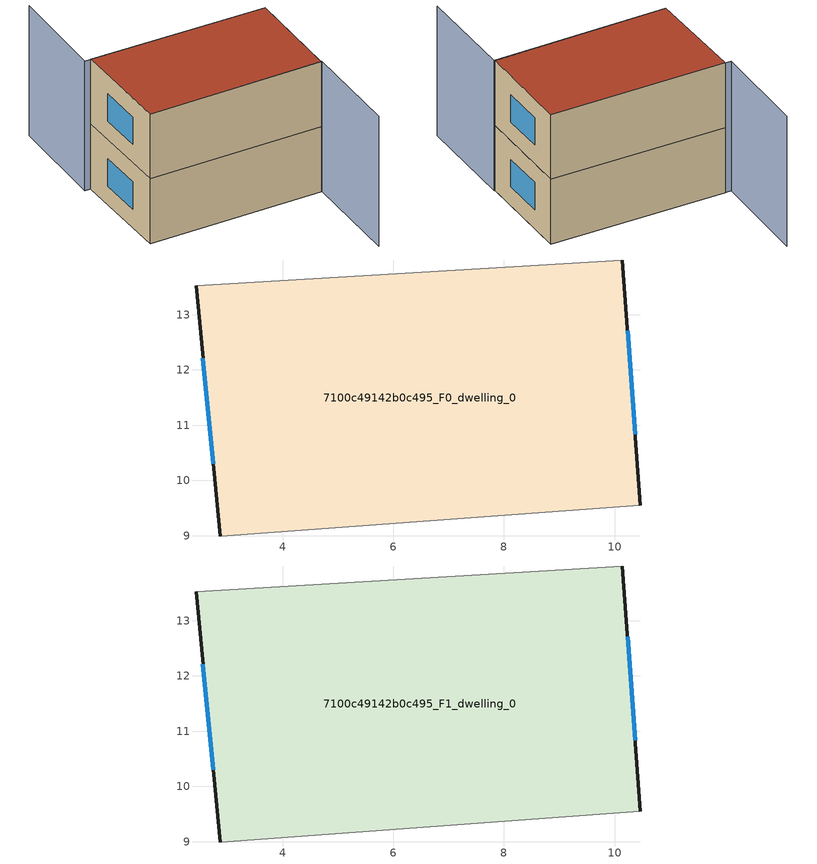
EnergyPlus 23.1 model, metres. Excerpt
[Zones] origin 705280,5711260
7100c49142b0c495_F0_dwelling_0
 floor ground (EU_floor_Construction): 10.14,13.99 10.47,9.55 2.86,9 2.43,13.52 z0
 wall outside (EU_wall_Construction): 2.43,13.52 2.86,9 / 10.47,9.55 10.14,13.99 z0:3
 wall adiabatic (EU_wall_Construction): 10.14,13.99 2.43,13.52 / 2.86,9 10.47,9.55 z0:3
 window (EU_Window_Construction): 2.55,12.21 2.74,10.3 / 10.37,10.83 10.24,12.71 z0.87:2.13
7100c49142b0c495_F1_dwelling_0
 floor to 7100c49142b0c495_F0_dwelling_0 (EU_floor_Construction): 10.14,13.99 10.47,9.55 2.86,9 2.43,13.52 z3
 wall outside (EU_wall_Construction): 2.43,13.52 2.86,9 / 10.47,9.55 10.14,13.99 z3:6
 wall adiabatic (EU_wall_Construction): 10.14,13.99 2.43,13.52 / 2.86,9 10.47,9.55 z3:6
 window (EU_Window_Construction): 2.55,12.21 2.74,10.3 / 10.37,10.83 10.24,12.71 z3.87:5.13
 roof outside (EU_roof_Construction): 10.47,9.55 10.14,13.99 2.43,13.52 2.86,9 z6
shading: 2.86,9 10.49,9.58 / 10.49,9.58 10.84,5.07 / 10.14,13.99 2.17,13.51 / 2.17,13.51 1.9,18 z0:6
[Building]
EU S2 Campaign: North Axis=0; Terrain=City; Solar Distribution=FullExterior
[Site:Location]
London: Latitude=51.5; Longitude=-0.5; Time Zone=0; Elevation=25
[SizingPeriod:WeatherFileDays]
AnnualSizingPeriod: Begin Month=1; Begin Day of Month=1; End Month=12; End Day of Month=31; Day of Week for Start Day=Monday; Use Weather File Daylight Saving Period=No; Use Weather File Rain and Snow Indicators=No
[MATERIAL]
EU_InternalMass_Material: Roughness=MediumRough; Thickness=0.1; Conductivity=1; Density=1800; Specific Heat=900; Thermal Absorptance=0.9; Solar Absorptance=0.7; Visible Absorptance=0.7
[MATERIAL:NOMASS] Roughness=MediumRough; Thermal Absorptance=0.9; Solar Absorptance=0.7; Visible Absorptance=0.7
Name | Thermal Resistance
EU_wall_NoMass | 0.724719
EU_roof_NoMass | 2.98947
EU_floor_NoMass | 2.39157
[WINDOWMATERIAL:SIMPLEGLAZINGSYSTEM]
EU_Window_SimpleGlazing: UFactor=2.63425; Solar Heat Gain Coefficient=0.76; Visible Transmittance=0.76
[CONSTRUCTION]
EU_wall_Construction: EU_wall_NoMass
EU_roof_Construction: EU_roof_NoMass
EU_floor_Construction: EU_floor_NoMass
EU_Window_Construction: EU_Window_SimpleGlazing
EU_InternalMass_Construction: EU_InternalMass_Material
[ZONE] Type=1; Multiplier=1; Ceiling Height=autocalculate; Floor Area=autocalculate; Part of Total Floor Area=Yes
Name | Volume
7100c49142b0c495_F0_dwelling_0 | 103.626
7100c49142b0c495_F1_dwelling_0 | 103.627
[INTERNALMASS] Construction=EU_InternalMass_Construction; Surface Area=34.5421
Name | Zone or ZoneList
7100c49142b0c495_F0_dwelling_0_EU_InternalMass | 7100c49142b0c495_F0_dwelling_0
7100c49142b0c495_F1_dwelling_0_EU_InternalMass | 7100c49142b0c495_F1_dwelling_0
[OTHEREQUIPMENT] Fuel Type=Electricity; Design Level Calculation Method=Watts/Area; Power per Zone Floor Area=1; Fraction Latent=0; Fraction Radiant=0; Fraction Lost=0; Carbon Dioxide Generation Rate=0; EndUse Subcategory=EU_Step8_InternalGains
Name | Zone or ZoneList or Space or SpaceList | Schedule
EU_Step8_InternalGain_7100c49142b0c495_F0_dwelling_0_f000 | 7100c49142b0c495_F0_dwelling_0 | EU_Step8_GainSchedule_7100c49142b0c495_F0_dwelling_0_f000
EU_Step8_InternalGain_7100c49142b0c495_F1_dwelling_0_f000 | 7100c49142b0c495_F1_dwelling_0 | EU_Step8_GainSchedule_7100c49142b0c495_F1_dwelling_0_f000
[ZONEVENTILATION:DESIGNFLOWRATE] Schedule=EU_AlwaysOn; Design Flow Rate Calculation Method=AirChanges/Hour; Air Changes per Hour=0.418135; Ventilation Type=Natural; Fan Pressure Rise=0; Fan Total Efficiency=1; Constant Term Coefficient=1; Temperature Term Coefficient=0; Velocity Term Coefficient=0; Velocity Squared Term Coefficient=0; Minimum Indoor Temperature=-100; Maximum Indoor Temperature=100; Delta Temperature=-100; Minimum Outdoor Temperature=-100; Maximum Outdoor Temperature=100; Maximum Wind Speed=40
Name | Zone or ZoneList or Space or SpaceList
EU_ConstantAir_7100c49142b0c495_F0_dwelling_0 | 7100c49142b0c495_F0_dwelling_0
EU_ConstantAir_7100c49142b0c495_F1_dwelling_0 | 7100c49142b0c495_F1_dwelling_0
[HVACTEMPLATE:THERMOSTAT] Constant Heating Setpoint=20; Constant Cooling Setpoint=50
EU_HeatOnly_7100c49142b0c495_F0_dwelling_0; EU_HeatOnly_7100c49142b0c495_F1_dwelling_0
[HVACTEMPLATE:ZONE:IDEALLOADSAIRSYSTEM] System Availability Schedule=EU_AlwaysOn; Maximum Heating Supply Air Temperature=50; Minimum Cooling Supply Air Temperature=13; Maximum Heating Supply Air Humidity Ratio=0.0156; Minimum Cooling Supply Air Humidity Ratio=0.0077; Heating Limit=NoLimit; Cooling Limit=NoLimit; Heating Availability Schedule=EU_AlwaysOn; Cooling Availability Schedule=EU_CoolingOff; Dehumidification Control Type=ConstantSensibleHeatRatio; Cooling Sensible Heat Ratio=0.7; Dehumidification Setpoint=60; Humidification Control Type=None; Humidification Setpoint=30; Outdoor Air Method=None; Outdoor Air Flow Rate per Person=0.00944; Outdoor Air Flow Rate per Zone Floor Area=0; Outdoor Air Flow Rate per Zone=0; Demand Controlled Ventilation Type=None; Outdoor Air Economizer Type=NoEconomizer; Heat Recovery Type=None; Sensible Heat Recovery Effectiveness=0.7; Latent Heat Recovery Effectiveness=0.65
Name | Template Thermostat
7100c49142b0c495_F0_dwelling_0 | EU_HeatOnly_7100c49142b0c495_F0_dwelling_0
7100c49142b0c495_F1_dwelling_0 | EU_HeatOnly_7100c49142b0c495_F1_dwelling_0
[SIZING:ZONE] Zone Cooling Design Supply Air Temperature Input Method=SupplyAirTemperature; Zone Cooling Design Supply Air Temperature=13; Zone Heating Design Supply Air Temperature Input Method=SupplyAirTemperature; Zone Heating Design Supply Air Temperature=50; Zone Cooling Design Supply Air Humidity Ratio=0.008; Zone Heating Design Supply Air Humidity Ratio=0.008; Cooling Design Air Flow Method=DesignDay; Cooling Design Air Flow Rate=0; Cooling Minimum Air Flow per Zone Floor Area=0.000762; Cooling Minimum Air Flow=0; Cooling Minimum Air Flow Fraction=0.2; Heating Design Air Flow Method=DesignDay; Heating Design Air Flow Rate=0; Heating Maximum Air Flow per Zone Floor Area=0.002032; Heating Maximum Air Flow=0.141576; Heating Maximum Air Flow Fraction=0.3; Account for Dedicated Outdoor Air System=No; Dedicated Outdoor Air System Control Strategy=NeutralSupplyAir; Dedicated Outdoor Air Low Setpoint Temperature for Design=autosize; Dedicated Outdoor Air High Setpoint Temperature for Design=autosize; Zone Load Sizing Method=Sensible Load Only No Latent Load; Zone Latent Cooling Design Supply Air Humidity Ratio Input Method=HumidityRatioDifference; Zone Cooling Design Supply Air Humidity Ratio Difference=0.005; Zone Latent Heating Design Supply Air Humidity Ratio Input Method=HumidityRatioDifference; Zone Humidification Design Supply Air Humidity Ratio Difference=0.005
7100c49142b0c495_F0_dwelling_0; 7100c49142b0c495_F1_dwelling_0
[SCHEDULE:CONSTANT]
Name | Hourly Value
EU_AlwaysOn | 1
EU_CoolingOff | 0
[SCHEDULE:FILE] Column Number=1; Rows to Skip at Top=0; Number of Hours of Data=8760; Column Separator=Comma; Interpolate to Timestep=No; Minutes per Item=60; Adjust Schedule for Daylight Savings=Yes
Name | File
EU_Step8_GainSchedule_7100c49142b0c495_F0_dwelling_0_f000 | ../../schedules/7100c49142b0c495/7100c49142b0c495_F0_dwelling_0_f000_gain.csv
EU_Step8_GainSchedule_7100c49142b0c495_F1_dwelling_0_f000 | ../../schedules/7100c49142b0c495/7100c49142b0c495_F1_dwelling_0_f000_gain.csv
